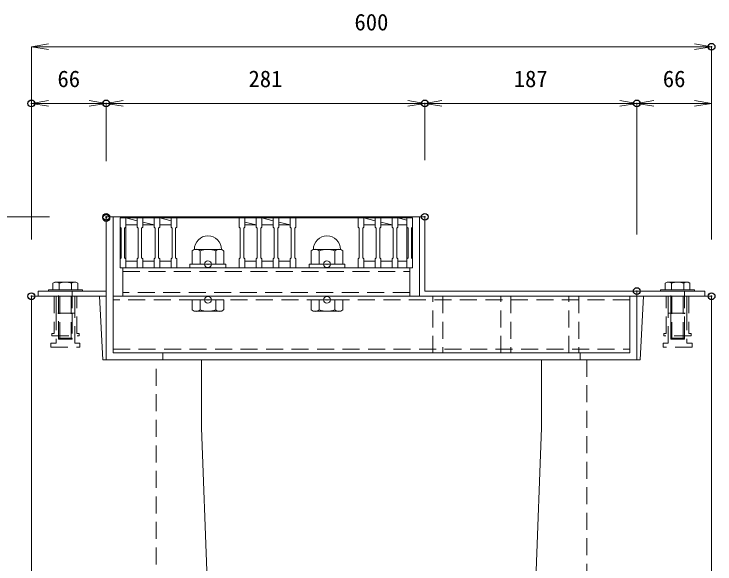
# Model space of a CAD drawing. Units: millimetres, scale not verified. Extents: x -5952 to -2062, y -185 to 2655.
# Drawn here: x -5470 to -4852, y 1132 to 1617 of the extents above; entities that cross this region are included whole.
import ezdxf
from ezdxf.enums import TextEntityAlignment as Align

# ---------------------------------------------------------------- set-up
doc = ezdxf.new("R2010")
doc.units = ezdxf.units.MM
doc.header["$LTSCALE"] = 30
doc.header["$PDMODE"] = 32
doc.header["$PDSIZE"] = 6
doc.linetypes.add('USER1', pattern=[0.75, 0.5, -0.25])
for name, color, linetype, lineweight in [('0-1_TITLE', 7, 'Continuous', 18), ('0-3_KIJUN', 3, 'Continuous', 18), ('0-5_SUNPO', 3, 'Continuous', 18), ('0-6_UKEWAKU', 4, 'Continuous', 18), ('0-7_GRE', 5, 'Continuous', 18), ('0-9__0-0_0', 7, 'Continuous', 18)]:
    doc.layers.add(name, color=color, linetype=linetype, lineweight=lineweight)
doc.layers.add('0-A__0-2_DEFPOINTS', color=7, linetype='Continuous')
doc.styles.add('ＭＳ ゴシック', font='')
doc.styles.get('ＭＳ ゴシック').set_extended_font_data('MS Gothic')

# ---------------------------------------------------------------- blocks, each defined once
blk = doc.blocks.new('W1-2_INST_C')
at = {"layer": '0-3_KIJUN', "color": 7, "linetype": 'USER1'}
for p, q in [((-8.23, -15), (-8.23, 0)), ((8.22, -15), (8.22, 0))]:
    blk.add_line(p, q, dxfattribs=at)
for points in [[(10, 0), (-10, 0), (-10, -33), (-12, -33), (-12, -35), (12, -35), (12, -33), (10, -33)], [(8.22, -15), (-8.23, -15), (-8.23, -41.5), (-12.75, -41.5), (-12.75, -45), (12.75, -45), (12.75, -41.5), (8.22, -41.5)], [(-6, -15), (6, -15), (6, -38), (-6, -38)]]:
    blk.add_lwpolyline(points, close=True, dxfattribs=at)
blk = doc.blocks.new('_OPEN')
at = {"layer": '0-9__0-0_0'}
blk.add_line((0, 0), (-1, 0), dxfattribs=at)
blk.add_lwpolyline([(-1, 0.167), (0, 0), (-1, -0.167)], dxfattribs=at)
blk = doc.blocks.new('_D13')
at = {"layer": '0-5_SUNPO'}
for p, q in [((430.02, 1698.93), (380.02, 1698.93)), ((380.02, 1318.93), (380.02, 1683.93)), ((730.02, 1303.93), (380.02, 1303.93))]:
    blk.add_line(p, q, dxfattribs=at)
at = {"layer": '0-A__0-2_DEFPOINTS'}
for p in [(380.02, 1698.93), (480.02, 1698.93), (780.02, 1303.93)]:
    blk.add_point(p, dxfattribs=at)
at = {"layer": '0-5_SUNPO', "xscale": 15, "yscale": 15}
for p, rotation in [((380.02, 1698.93), 90), ((380.02, 1303.93), 270)]:
    blk.add_blockref('_OPEN', p, dxfattribs=dict(at, rotation=rotation))
at = {"layer": '0-5_SUNPO', "color": 7, "style": 'ＭＳ ゴシック'}
blk.add_text('395', height=14.66, rotation=90, dxfattribs=at).set_placement((370.02, 1486.43), align=Align.BOTTOM_LEFT)
blk = doc.blocks.new('_D14')
at = {"layer": '0-5_SUNPO'}
for p, q in [((430.02, 1698.93), (330.02, 1698.93)), ((330.02, 1029.93), (330.02, 1683.93)), ((450.02, 1014.93), (330.02, 1014.93))]:
    blk.add_line(p, q, dxfattribs=at)
at = {"layer": '0-A__0-2_DEFPOINTS'}
for p in [(330.02, 1698.93), (480.02, 1698.93), (500.02, 1014.93)]:
    blk.add_point(p, dxfattribs=at)
at = {"layer": '0-5_SUNPO', "xscale": 15, "yscale": 15}
for p, rotation in [((330.02, 1698.93), 90), ((330.02, 1014.93), 270)]:
    blk.add_blockref('_OPEN', p, dxfattribs=dict(at, rotation=rotation))
at = {"layer": '0-5_SUNPO', "color": 7, "style": 'ＭＳ ゴシック'}
blk.add_text('684', height=14.66, rotation=90, dxfattribs=at).set_placement((320.02, 1341.93), align=Align.BOTTOM_LEFT)
blk = doc.blocks.new('_D67')
at = {"layer": '0-5_SUNPO'}
for p, q in [((496.02, 1768.93), (330.02, 1768.93)), ((330.02, 1713.93), (330.02, 1753.93)), ((430.02, 1698.93), (330.02, 1698.93))]:
    blk.add_line(p, q, dxfattribs=at)
at = {"layer": '0-A__0-2_DEFPOINTS'}
for p in [(330.02, 1768.93), (546.02, 1768.93), (480.02, 1698.93)]:
    blk.add_point(p, dxfattribs=at)
at = {"layer": '0-5_SUNPO', "xscale": 15, "yscale": 15}
for p, rotation in [((330.02, 1768.93), 90), ((330.02, 1698.93), 270)]:
    blk.add_blockref('_OPEN', p, dxfattribs=dict(at, rotation=rotation))
at = {"layer": '0-5_SUNPO', "color": 7, "style": 'ＭＳ ゴシック'}
blk.add_text('70', height=14.66, rotation=90, dxfattribs=at).set_placement((320.02, 1723.93), align=Align.BOTTOM_LEFT)
blk = doc.blocks.new('_D86')
at = {"layer": '0-5_SUNPO'}
for p, q in [((1014.02, 1753.43), (1014.02, 1868.93)), ((1065.02, 1868.93), (1029.02, 1868.93)), ((1080.02, 1748.93), (1080.02, 1868.93))]:
    blk.add_line(p, q, dxfattribs=at)
at = {"layer": '0-A__0-2_DEFPOINTS'}
for p in [(1014.02, 1868.93), (1014.02, 1703.43), (1080.02, 1698.93)]:
    blk.add_point(p, dxfattribs=at)
at = {"layer": '0-5_SUNPO', "xscale": 15, "yscale": 15, "rotation": 180}
blk.add_blockref('_OPEN', (1014.02, 1868.93), dxfattribs=at)
at = {"layer": '0-5_SUNPO', "xscale": 15, "yscale": 15}
blk.add_blockref('_OPEN', (1080.02, 1868.93), dxfattribs=at)
at = {"layer": '0-5_SUNPO', "color": 7, "style": 'ＭＳ ゴシック'}
blk.add_text('66', height=14.66, dxfattribs=at).set_placement((1037.02, 1878.93), align=Align.BOTTOM_LEFT)
blk = doc.blocks.new('_D87')
at = {"layer": '0-5_SUNPO'}
for p, q in [((480.02, 1748.93), (480.02, 1868.93)), ((531.02, 1868.93), (495.02, 1868.93)), ((546.02, 1817.93), (546.02, 1868.93))]:
    blk.add_line(p, q, dxfattribs=at)
at = {"layer": '0-A__0-2_DEFPOINTS'}
for p in [(480.02, 1868.93), (546.02, 1767.93), (480.02, 1698.93)]:
    blk.add_point(p, dxfattribs=at)
at = {"layer": '0-5_SUNPO', "xscale": 15, "yscale": 15, "rotation": 180}
blk.add_blockref('_OPEN', (480.02, 1868.93), dxfattribs=at)
at = {"layer": '0-5_SUNPO', "xscale": 15, "yscale": 15}
blk.add_blockref('_OPEN', (546.02, 1868.93), dxfattribs=at)
at = {"layer": '0-5_SUNPO', "color": 7, "style": 'ＭＳ ゴシック'}
blk.add_text('66', height=14.66, dxfattribs=at).set_placement((503.02, 1878.93), align=Align.BOTTOM_LEFT)
blk = doc.blocks.new('_D88')
at = {"layer": '0-5_SUNPO'}
for p, q in [((480.02, 1748.93), (480.02, 1918.93)), ((495.02, 1918.93), (1065.02, 1918.93)), ((1080.02, 1748.93), (1080.02, 1918.93))]:
    blk.add_line(p, q, dxfattribs=at)
at = {"layer": '0-A__0-2_DEFPOINTS'}
for p in [(1080.02, 1918.93), (480.02, 1698.93), (1080.02, 1698.93)]:
    blk.add_point(p, dxfattribs=at)
at = {"layer": '0-5_SUNPO', "xscale": 15, "yscale": 15, "rotation": 180}
blk.add_blockref('_OPEN', (480.02, 1918.93), dxfattribs=at)
at = {"layer": '0-5_SUNPO', "xscale": 15, "yscale": 15}
blk.add_blockref('_OPEN', (1080.02, 1918.93), dxfattribs=at)
at = {"layer": '0-5_SUNPO', "color": 7, "style": 'ＭＳ ゴシック'}
blk.add_text('600', height=14.66, dxfattribs=at).set_placement((765.02, 1928.93), align=Align.BOTTOM_LEFT)
blk = doc.blocks.new('_D89')
at = {"layer": '0-5_SUNPO'}
for p, q in [((546.02, 1817.93), (546.02, 1868.93)), ((812.02, 1868.93), (561.02, 1868.93)), ((827.02, 1818.93), (827.02, 1868.93))]:
    blk.add_line(p, q, dxfattribs=at)
at = {"layer": '0-A__0-2_DEFPOINTS'}
for p in [(546.02, 1868.93), (827.02, 1768.93), (546.02, 1767.93)]:
    blk.add_point(p, dxfattribs=at)
at = {"layer": '0-5_SUNPO', "xscale": 15, "yscale": 15, "rotation": 180}
blk.add_blockref('_OPEN', (546.02, 1868.93), dxfattribs=at)
at = {"layer": '0-5_SUNPO', "xscale": 15, "yscale": 15}
blk.add_blockref('_OPEN', (827.02, 1868.93), dxfattribs=at)
at = {"layer": '0-5_SUNPO', "color": 7, "style": 'ＭＳ ゴシック'}
blk.add_text('281', height=14.66, dxfattribs=at).set_placement((671.52, 1878.93), align=Align.BOTTOM_LEFT)
blk = doc.blocks.new('_D114')
at = {"layer": '0-5_SUNPO'}
for p, q in [((827.02, 1818.93), (827.02, 1868.93)), ((999.02, 1868.93), (842.02, 1868.93)), ((1014.02, 1753.43), (1014.02, 1868.93))]:
    blk.add_line(p, q, dxfattribs=at)
at = {"layer": '0-A__0-2_DEFPOINTS'}
for p in [(827.02, 1868.93), (827.02, 1768.93), (1014.02, 1703.43)]:
    blk.add_point(p, dxfattribs=at)
at = {"layer": '0-5_SUNPO', "xscale": 15, "yscale": 15, "rotation": 180}
blk.add_blockref('_OPEN', (827.02, 1868.93), dxfattribs=at)
at = {"layer": '0-5_SUNPO', "xscale": 15, "yscale": 15}
blk.add_blockref('_OPEN', (1014.02, 1868.93), dxfattribs=at)
at = {"layer": '0-5_SUNPO', "color": 7, "style": 'ＭＳ ゴシック'}
blk.add_text('187', height=14.66, dxfattribs=at).set_placement((905.52, 1878.93), align=Align.BOTTOM_LEFT)
blk = doc.blocks.new('A$C633F5666')
at = {"layer": '0-3_KIJUN'}
for p, q in [((-9.22, 50.5), (9.22, 50.5)), ((-5.47, 43.5), (-5.47, 49.5)), ((5.5, 43.5), (5.5, 49.5)), ((-15, 43.5), (15, 43.5)), ((-15, 42.5), (-15, 43.5)), ((10.95, 43.5), (-10.95, 43.5)), ((15, 43.5), (15, 42.5)), ((15, 42.5), (-15, 42.5))]:
    blk.add_line(p, q, dxfattribs=at)
at = {"layer": '0-3_KIJUN', "linetype": 'USER1'}
for p, q in [((-6, 42.5), (6, 42.5)), ((-6, 1), (-6, 42.5)), ((-5, 0), (-5, 42.5)), ((5, 0), (5, 42.5)), ((6, 42.5), (6, 1)), ((-5, 0), (-6, 1)), ((6, 1), (-6, 1)), ((5, 0), (-5, 0)), ((6, 1), (5, 0))]:
    blk.add_line(p, q, dxfattribs=at)
at = {"layer": '0-3_KIJUN'}
for points in [[(-10.95, 43.5), (-10.95, 49.5), (-9.22, 50.5)], [(9.22, 50.5), (10.95, 49.5), (10.95, 43.5)]]:
    blk.add_lwpolyline(points, dxfattribs=at)
for centre, radius, start, end in [((-8.21, 46.24), 4.26, 49.93201, 130.06799), ((0.02, 34.96), 15.54, 69.33427, 110.66573), ((8.23, 46.29), 4.21, 49.666, 130.334)]:
    blk.add_arc(centre, radius, start, end, dxfattribs=at)
blk = doc.blocks.new('UME_SOKUMEN')
at = {"layer": '0-6_UKEWAKU'}
for points in [[(-56, 528), (-60.5, 528), (-60.5, 468), (-56, 468)], [(-126, 281), (-60.5, 281), (-60.5, 468), (-56, 468), (-56, 276.5), (-126, 276.5)], [(-56, 468), (0, 468), (0, 418), (-6, 418), (-6, 462), (-56, 462)], [(0, 418), (-6, 418), (-6, 50), (0, 50)], [(-56, 276.5), (-126, 276.5), (-126, 6), (-56, 6)], [(-126, 6), (-6, 6), (-6, 50), (0, 50), (0, 0), (-126, 0)], [(-56, 0), (-60.5, 0), (-60.5, -60), (-56, -60)]]:
    blk.add_lwpolyline(points, close=True, dxfattribs=at)
at = {"layer": '0-6_UKEWAKU', "linetype": 'USER1'}
for points in [[(-9.2, 462), (-52.8, 462), (-52.8, 6), (-9.2, 6)], [(-56, 417), (-6, 417), (-6, 408), (-56, 408)], [(-56, 357), (-6, 357), (-6, 348), (-56, 348)], [(-56, 297), (-6, 297), (-6, 288), (-56, 288)]]:
    blk.add_lwpolyline(points, close=True, dxfattribs=at)
blk = doc.blocks.new('A$C462118C3')
at = {"layer": '0-7_GRE'}
for p, q in [((-13.86, 0), (-13.86, -8.93)), ((-13.86, 0), (13.86, 0)), ((-6.93, -8.93), (-6.93, 0)), ((6.93, -8.93), (6.93, 0)), ((13.86, 0), (13.86, -8.93)), ((-12, -10), (0, -10)), ((12, -10), (0, -10))]:
    blk.add_line(p, q, dxfattribs=at)
for centre, radius, start, end in [((-10.39, -5.07), 5.18, 228.06754, 311.93246), ((0, 12.93), 22.93, 252.41205, 270), ((0, 12.93), 22.93, 270, 287.58795), ((10.39, -5.07), 5.18, 228.06754, 311.93246)]:
    blk.add_arc(centre, radius, start, end, dxfattribs=at)
blk.add_point((0, 0), dxfattribs=at)
blk = doc.blocks.new('A$C741C0F4A')
at = {"layer": '0-7_GRE'}
for p, q in [((-13.86, 3.2), (-13.86, 15.13)), ((-12, 16.2), (0, 16.2)), ((-6.93, 15.13), (-6.93, 3.2)), ((12, 16.2), (0, 16.2)), ((6.93, 15.13), (6.93, 3.2)), ((13.86, 3.2), (13.86, 15.13)), ((15.86, 3.2), (-15.86, 3.2)), ((-15.86, 3.2), (-15.86, 0)), ((15.86, 3.2), (15.86, 0))]:
    blk.add_line(p, q, dxfattribs=at)
for centre, radius, start, end in [((0, 16.2), 12, 0, 180), ((-10.39, 11.27), 5.18, 48.06754, 131.93246), ((0, -6.73), 22.93, 90, 107.58795), ((0, -6.73), 22.93, 72.41205, 90), ((10.39, 11.27), 5.18, 48.06754, 131.93246)]:
    blk.add_arc(centre, radius, start, end, dxfattribs=at)
blk.add_point((0, 3.2), dxfattribs=at)
blk = doc.blocks.new('A$C7005558B')
at = {"layer": '0-7_GRE'}
for p, q in [((-250.5, 69), (-240.5, 66.6)), ((-220.5, 69), (-210.5, 66.6)), ((-130.5, 69), (-120.5, 66.6)), ((-40.5, 69), (-30.5, 66.6)), ((-10.5, 69), (-2.5, 67.08)), ((-235.5, 65.4), (-225.5, 63)), ((-235.5, 63), (-225.5, 63)), ((-220.5, 63), (-210.5, 63)), ((-145.5, 65.4), (-135.5, 63)), ((-145.5, 63), (-135.5, 63)), ((-130.5, 63), (-120.5, 63)), ((-115.5, 65.4), (-105.5, 63)), ((-115.5, 63), (-105.5, 63)), ((-40.5, 63), (-30.5, 63)), ((-25.5, 65.4), (-15.5, 63)), ((-25.5, 63), (-15.5, 63)), ((-225.5, 31), (-235.5, 31)), ((-210.5, 31), (-220.5, 31)), ((-135.5, 31), (-145.5, 31)), ((-120.5, 31), (-130.5, 31)), ((-105.5, 31), (-115.5, 31)), ((-30.5, 31), (-40.5, 31)), ((-15.5, 31), (-25.5, 31))]:
    blk.add_line(p, q, dxfattribs=at)
for points in [[(-250.5, 69), (-255.5, 69), (-255.5, 61), (-254.5, 60), (-254.5, 34), (-255.5, 33), (-255.5, 25), (-250.5, 25), (-250.5, 33), (-251.5, 34), (-251.5, 60), (-250.5, 61)], [(-255.5, 69), (2.5, 69), (2.5, 25), (-255.5, 25)], [(-235.5, 69), (-240.5, 69), (-240.5, 61), (-239.5, 60), (-239.5, 34), (-240.5, 33), (-240.5, 25), (-235.5, 25), (-235.5, 33), (-236.5, 34), (-236.5, 60), (-235.5, 61)], [(-220.5, 69), (-225.5, 69), (-225.5, 61), (-224.5, 60), (-224.5, 34), (-225.5, 33), (-225.5, 25), (-220.5, 25), (-220.5, 33), (-221.5, 34), (-221.5, 60), (-220.5, 61)], [(-205.5, 69), (-210.5, 69), (-210.5, 61), (-209.5, 60), (-209.5, 34), (-210.5, 33), (-210.5, 25), (-205.5, 25), (-205.5, 33), (-206.5, 34), (-206.5, 60), (-205.5, 61)], [(-145.5, 69), (-150.5, 69), (-150.5, 61), (-149.5, 60), (-149.5, 34), (-150.5, 33), (-150.5, 25), (-145.5, 25), (-145.5, 33), (-146.5, 34), (-146.5, 60), (-145.5, 61)], [(-130.5, 69), (-135.5, 69), (-135.5, 61), (-134.5, 60), (-134.5, 34), (-135.5, 33), (-135.5, 25), (-130.5, 25), (-130.5, 33), (-131.5, 34), (-131.5, 60), (-130.5, 61)], [(-115.5, 69), (-120.5, 69), (-120.5, 61), (-119.5, 60), (-119.5, 34), (-120.5, 33), (-120.5, 25), (-115.5, 25), (-115.5, 33), (-116.5, 34), (-116.5, 60), (-115.5, 61)], [(-100.5, 69), (-105.5, 69), (-105.5, 61), (-104.5, 60), (-104.5, 34), (-105.5, 33), (-105.5, 25), (-100.5, 25), (-100.5, 33), (-101.5, 34), (-101.5, 60), (-100.5, 61)], [(-40.5, 69), (-45.5, 69), (-45.5, 61), (-44.5, 60), (-44.5, 34), (-45.5, 33), (-45.5, 25), (-40.5, 25), (-40.5, 33), (-41.5, 34), (-41.5, 60), (-40.5, 61)], [(-25.5, 69), (-30.5, 69), (-30.5, 61), (-29.5, 60), (-29.5, 34), (-30.5, 33), (-30.5, 25), (-25.5, 25), (-25.5, 33), (-26.5, 34), (-26.5, 60), (-25.5, 61)], [(-10.5, 69), (-15.5, 69), (-15.5, 61), (-14.5, 60), (-14.5, 34), (-15.5, 33), (-15.5, 25), (-10.5, 25), (-10.5, 33), (-11.5, 34), (-11.5, 60), (-10.5, 61)], [(2.5, 69), (-2.5, 69), (-2.5, 61), (-1.5, 60), (-1.5, 34), (-2.5, 33), (-2.5, 25), (2.5, 25), (2.5, 33), (1.5, 34), (1.5, 60), (2.5, 61)], [(-253, 25), (0, 25), (0, 0), (-253, 0)]]:
    blk.add_lwpolyline(points, close=True, dxfattribs=at)
for points in [[(-240.5, 31), (-250.5, 31), (-250.5, 63), (-240.5, 63)], [(-10.5, 63), (-2.5, 63), (-2.5, 31), (-10.5, 31)]]:
    blk.add_lwpolyline(points, dxfattribs=at)
at = {"layer": '0-7_GRE', "linetype": 'USER1'}
blk.add_lwpolyline([(-253, 21.8), (0, 21.8), (0, 3.2), (-253, 3.2)], close=True, dxfattribs=at)
at = {"layer": '0-1_TITLE', "xscale": -1}
blk.add_blockref('A$C741C0F4A', (-178, 25), dxfattribs=at)
at = {"layer": '0-1_TITLE'}
for name, p in [('A$C741C0F4A', (-73, 25)), ('A$C462118C3', (-178, -3.2)), ('A$C462118C3', (-73, -3.2))]:
    blk.add_blockref(name, p, dxfattribs=at)

msp = doc.modelspace()

# ---------------------------------------------------------------- linework, layer by layer
at = {"layer": '0-3_KIJUN', "color": 7}
for points in [[(-4874.99, 683.71), (-5434.99, 683.71), (-5454.99, 703.71), (-5454.99, 1367.71), (-5394.99, 1367.71), (-5391.99, 1311.71), (-5304.99, 1311.71), (-5304.99, 1251.71), (-5299.99, 1117.71)], [(-5009.99, 1117.71), (-5004.99, 1251.71), (-5004.99, 1311.71), (-4917.99, 1311.71), (-4914.99, 1367.71), (-4854.99, 1367.71), (-4854.99, 703.71), (-4874.99, 683.71)]]:
    msp.add_lwpolyline(points, dxfattribs=at)
at = {"layer": '0-3_KIJUN', "color": 7, "linetype": 'USER1'}
msp.add_lwpolyline([(-4964.99, 1311.71), (-4964.99, 793.71), (-5344.99, 793.71), (-5344.99, 1311.71)], dxfattribs=at)

# ---------------------------------------------------------------- block references
at = {"layer": '0-3_KIJUN'}
for name, p in [('A$C633F5666', (-5424.99, 1329.71)), ('A$C633F5666', (-4884.99, 1329.71)), ('W1-2_INST_C', (-5424.99, 1367.71))]:
    msp.add_blockref(name, p, dxfattribs=at)
at = {"layer": '0-3_KIJUN', "xscale": -1}
msp.add_blockref('W1-2_INST_C', (-4884.99, 1367.71), dxfattribs=at)
at = {"layer": '0-5_SUNPO'}
for name in ['_D88', '_D87', '_D89', '_D114', '_D86', '_D67', '_D14', '_D13']:
    msp.add_blockref(name, (-5935.01, -331.21), dxfattribs=at)
at = {"layer": '0-6_UKEWAKU', "rotation": 270}
msp.add_blockref('UME_SOKUMEN', (-5388.99, 1311.71), dxfattribs=at)
at = {"layer": '0-7_GRE'}
msp.add_blockref('A$C7005558B', (-5121.24, 1367.71), dxfattribs=at)

doc.saveas('drawing.dxf')
